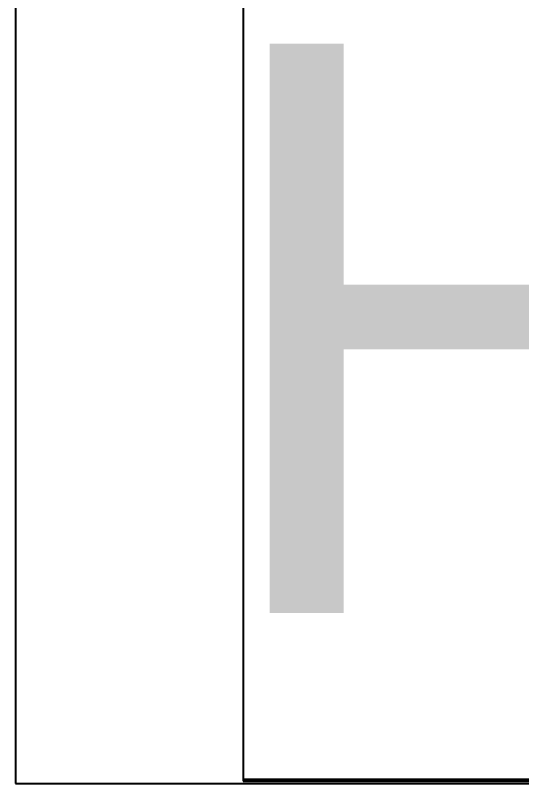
# Model space of a CAD drawing. Extents: x 1921 to 2161, y 1370 to 1567.
# Drawn here: x 1920.7 to 1974.1, y 1418.7 to 1499.6 of the extents above; entities that cross this region are included whole.
import ezdxf
from ezdxf.enums import TextEntityAlignment as Align

# ---------------------------------------------------------------- set-up
doc = ezdxf.new("R2010")
doc.units = 0
doc.header["$LTSCALE"] = 0.375
doc.header["$MEASUREMENT"] = 0
doc.layers.add('P-CW-N', color=4, linetype='Continuous')
doc.layers.add('P-CW-N @ 768', color=4, linetype='Continuous')
for name, color, linetype, lineweight in [('P-HW-N', 1, 'Continuous', 60), ('P-HW-N @ 768', 1, 'Continuous', 60), ('P-HWC-N', 2, 'Continuous', 60), ('P-HWC-N @ 768', 2, 'Continuous', 60)]:
    doc.layers.add(name, color=color, linetype=linetype, lineweight=lineweight)
doc.styles.add('Arial', font='arial.ttf')

# ---------------------------------------------------------------- blocks, each defined once
blk = doc.blocks.new('*U23')
at = {"layer": 'DEFPOINTS'}
blk.add_lwpolyline([(-0.125, -0.0625), (0.125, -0.0625), (0.125, 0.0625), (-0.125, 0.0625)], close=True, dxfattribs=at)
blk = doc.blocks.new('*U67')
at = {"layer": 'P-CW-N @ 768', "linetype": 'ByBlock', "lineweight": -2, "xscale": 768, "yscale": 768, "zscale": 768}
blk.add_blockref('*U23', (2040.705, 1467.146), dxfattribs=at)
blk = doc.blocks.new('*U24')
at = {"layer": 'DEFPOINTS'}
blk.add_lwpolyline([(-0.125, -0.0625), (0.125, -0.0625), (0.125, 0.0625), (-0.125, 0.0625)], close=True, dxfattribs=at)
blk = doc.blocks.new('*U68')
at = {"layer": 'P-HW-N @ 768', "linetype": 'ByBlock', "lineweight": -2, "xscale": 768, "yscale": 768, "zscale": 768}
blk.add_blockref('*U24', (2040.705, 1466.906), dxfattribs=at)
blk = doc.blocks.new('*U25')
at = {"layer": 'DEFPOINTS'}
blk.add_lwpolyline([(-0.15625, -0.0625), (0.15625, -0.0625), (0.15625, 0.0625), (-0.15625, 0.0625)], close=True, dxfattribs=at)
at = {"style": 'Arial'}
blk.add_text('HWC', height=0.078125, dxfattribs=at).set_placement((0, 0), align=Align.MIDDLE)
blk = doc.blocks.new('*U69')
at = {"layer": 'P-HWC-N @ 768', "linetype": 'ByBlock', "lineweight": -2, "xscale": 768, "yscale": 768, "zscale": 768}
blk.add_blockref('*U25', (2040.705, 1466.661), dxfattribs=at)

msp = doc.modelspace()

# ---------------------------------------------------------------- block references
at = {"layer": 'P-CW-N'}
msp.add_blockref('*U67', (0, 0), dxfattribs=at)
at = {"layer": 'P-HW-N'}
msp.add_blockref('*U68', (0, 0), dxfattribs=at)
at = {"layer": 'P-HWC-N'}
msp.add_blockref('*U69', (0, 0), dxfattribs=at)

doc.saveas('drawing.dxf')
